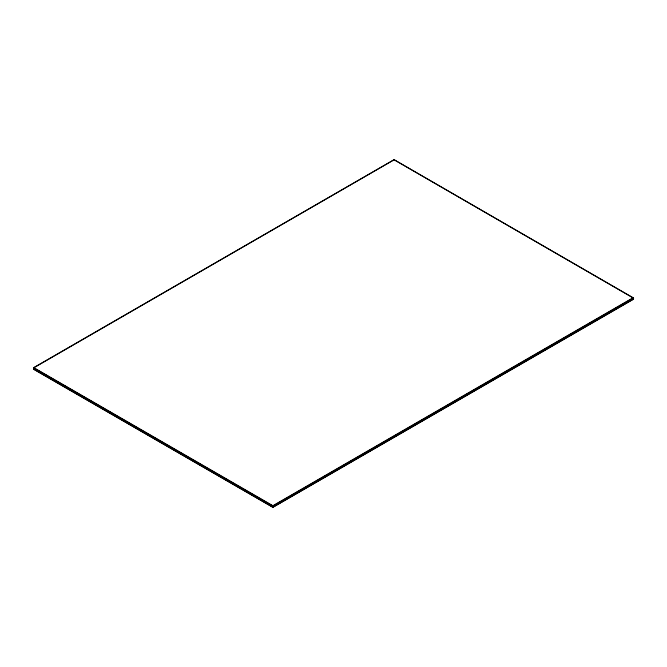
<?xml version="1.0" encoding="UTF-8"?>
<svg xmlns="http://www.w3.org/2000/svg" width="667" height="667" viewBox="0 0 667 667"><rect width="100%" height="100%" fill="white"/><g stroke="black" fill="none" stroke-linecap="round" stroke-linejoin="round"><path stroke-width="1" d="M272.895 506.07L272.895 507.32L633.375 299.3L633.483 297.882L272.895 506.07L33.517 367.859L33.625 369.276L272.895 507.32M33.508 368.409L33.625 367.7L394.105 159.68L633.65 298.207L272.895 506.486L33.625 368.026M272.62 506.003L272.62 507.253M33.625 369.276L33.625 367.7M393.705 160.605L393.822 159.746M273.178 507.253L273.178 506.003M633.375 299.3L633.492 298.591L633.483 299.141M33.517 367.959L394.105 159.772L633.492 297.982L633.483 299.041L272.895 507.228L33.508 369.018M633.091 297.749L272.895 505.711L33.909 367.725M393.705 159.997L394.497 159.997L394.497 160.605M273.295 507.003L272.503 507.003M394.105 159.68L394.105 160.514"/></g></svg>
